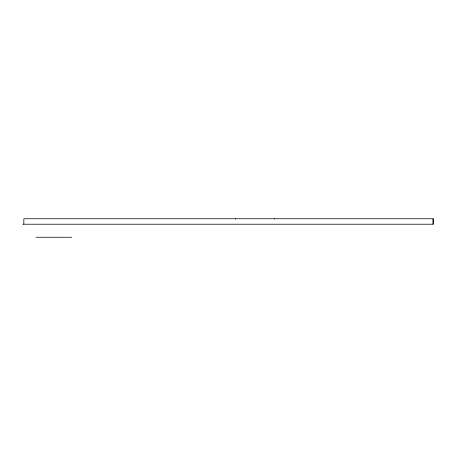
<?xml version="1.0" encoding="UTF-8"?>
<svg xmlns="http://www.w3.org/2000/svg" width="456" height="456" viewBox="0 0 456 456"><rect width="100%" height="100%" fill="white"/><g stroke="black" fill="none" stroke-linecap="round" stroke-linejoin="round"><path stroke-width="0.68" d="M22.8 224.215L433.2 224.215L433.2 218.749L23.843 218.749L23.843 224.215M36.013 237.251L71.78 237.251M433.075 218.749L433.075 224.215M274.518 218.749L274.518 219.091M235.604 218.749L235.604 219.091"/></g></svg>
